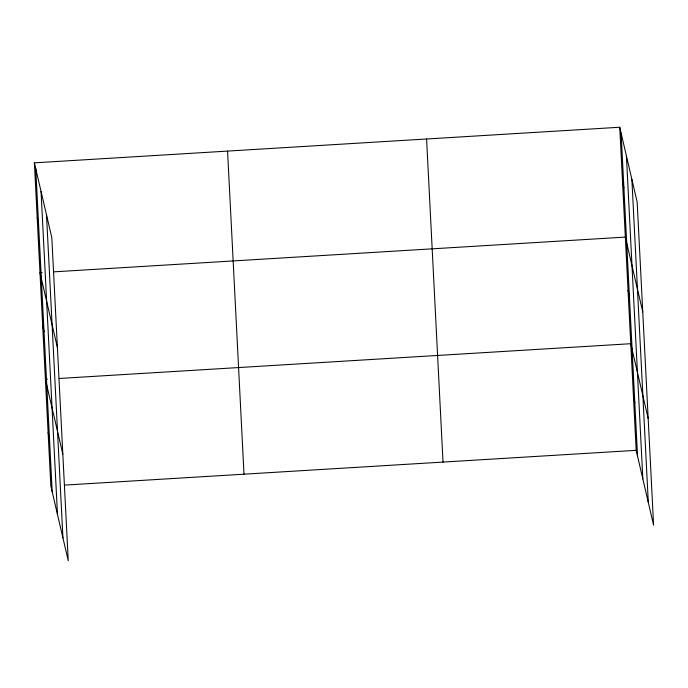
<?xml version="1.0" encoding="UTF-8"?>
<svg xmlns="http://www.w3.org/2000/svg" width="688" height="688" viewBox="0 0 688 688"><rect width="100%" height="100%" fill="white"/><g stroke="black" fill="none" stroke-linecap="round" stroke-linejoin="round"><path stroke-width="1.03" d="M34.4 162.841L51.815 237.67L68.25 560.754L50.835 485.934L34.4 162.841L619.75 127.246L637.165 202.066L653.6 525.159L636.185 450.33L619.75 127.246M42.097 272.56L39.99 272.689L57.396 347.517M53.707 271.855L625.34 237.093L642.755 311.922M47.524 379.183L45.408 379.312L62.823 454.14M59.134 378.477L630.767 343.708L648.173 418.536M64.56 485.1L636.185 450.33M622.545 182.165L623.896 187.979M628.049 290.405L629.408 296.21M633.476 397.019L634.826 402.833M37.195 217.769L38.545 223.574M42.699 326L44.049 331.814M48.126 432.623L49.476 438.428M631.868 179.293L648.302 502.386M626.407 155.823L642.841 478.917M621.109 133.051L637.535 456.144M426.586 138.993L443.02 462.078M227.565 151.093L243.999 474.187M46.509 214.897L62.943 537.982M41.048 191.427L57.482 514.512M35.75 168.655L52.185 491.739"/></g></svg>
